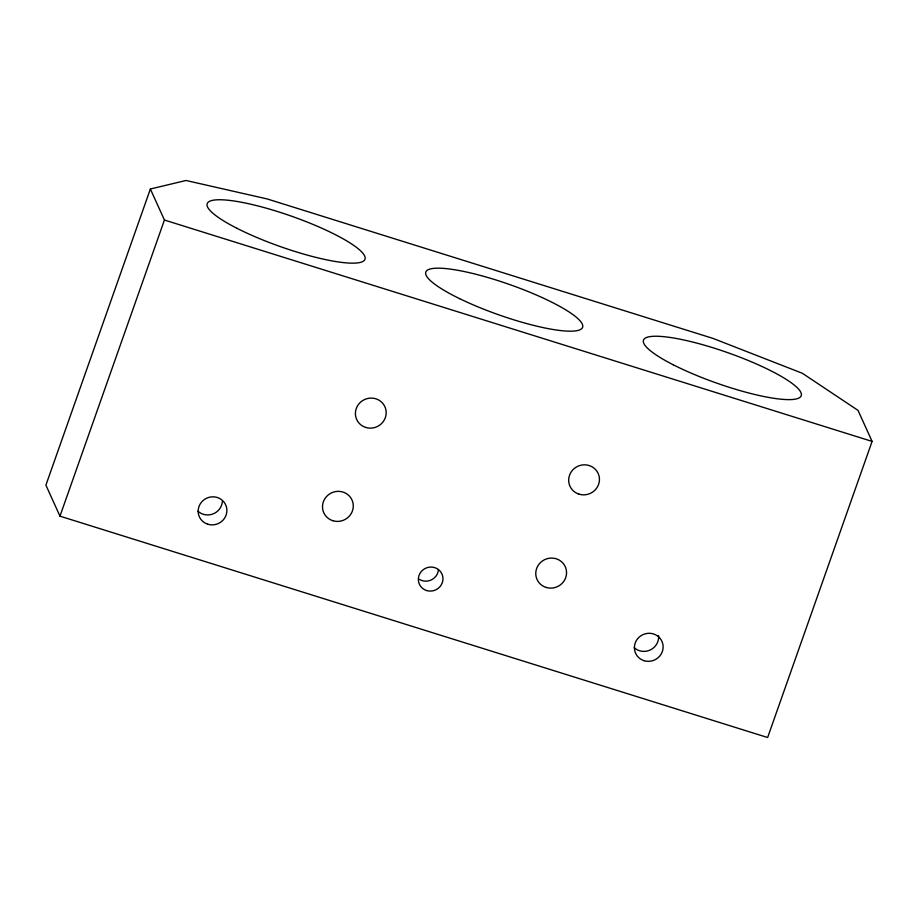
<?xml version="1.0" encoding="UTF-8"?>
<svg xmlns="http://www.w3.org/2000/svg" width="918" height="918" viewBox="0 0 918 918"><rect width="100%" height="100%" fill="white"/><g stroke="black" fill="none" stroke-linecap="round" stroke-linejoin="round"><path stroke-width="1.38" d="M150.368 189.016L45.9 485.14L59.968 516.157L767.632 737.521L872.1 441.409L858.032 410.392L802.389 373.293L713.091 338.444L267.172 198.942L185.998 180.479L150.368 189.016L164.437 220.033L59.968 516.157M164.437 220.033L872.1 441.409M438.437 569.699A12.393 11.945 -24.4 0 1 419.228 579.281M658.562 635.577A14.458 13.942 -24.4 0 1 634.246 647.706M222.363 501.561A14.458 13.942 -24.4 0 1 198.024 511.246M459.562 298.625A83.113 16.088 19.4 0 0 582.505 327.542A83.113 16.088 19.4 0 0 470.532 272.944A83.113 16.088 19.4 0 0 459.562 298.625M426.606 590.538A12.393 11.945 -24.4 0 0 442.751 576.493A12.393 11.945 -24.4 0 0 422.601 570.193A12.393 11.945 -24.4 0 0 426.606 590.538M207.812 524.224A14.458 13.942 -24.4 0 0 226.643 507.838A14.458 13.942 -24.4 0 0 203.142 500.482A14.458 13.942 -24.4 0 0 207.812 524.224M673.238 364.779A83.63 16.191 19.4 0 0 800.519 396.863A83.63 16.191 19.4 0 0 693.182 342.173A83.63 16.191 19.4 0 0 673.238 364.779M237.005 228.318A83.63 16.191 19.4 0 0 364.285 260.402A83.63 16.191 19.4 0 0 256.96 205.701A83.63 16.191 19.4 0 0 237.005 228.318M644.046 660.685A14.458 13.942 -24.4 0 0 662.876 644.298A14.458 13.942 -24.4 0 0 639.376 636.943A14.458 13.942 -24.4 0 0 644.046 660.685M546.107 587.428A15.491 14.94 -24.4 0 0 566.28 569.871A15.491 14.94 -24.4 0 0 541.104 561.988A15.491 14.94 -24.4 0 0 546.107 587.428M332.844 520.713A15.491 14.94 -24.4 0 0 353.017 503.156A15.491 14.94 -24.4 0 0 327.829 495.272A15.491 14.94 -24.4 0 0 332.844 520.713M365.743 427.444A15.491 14.94 -24.4 0 0 385.916 409.898A15.491 14.94 -24.4 0 0 360.728 402.015A15.491 14.94 -24.4 0 0 365.743 427.444M579.006 494.159A15.491 14.94 -24.4 0 0 599.179 476.614A15.491 14.94 -24.4 0 0 574.002 468.731A15.491 14.94 -24.4 0 0 579.006 494.159"/></g></svg>
